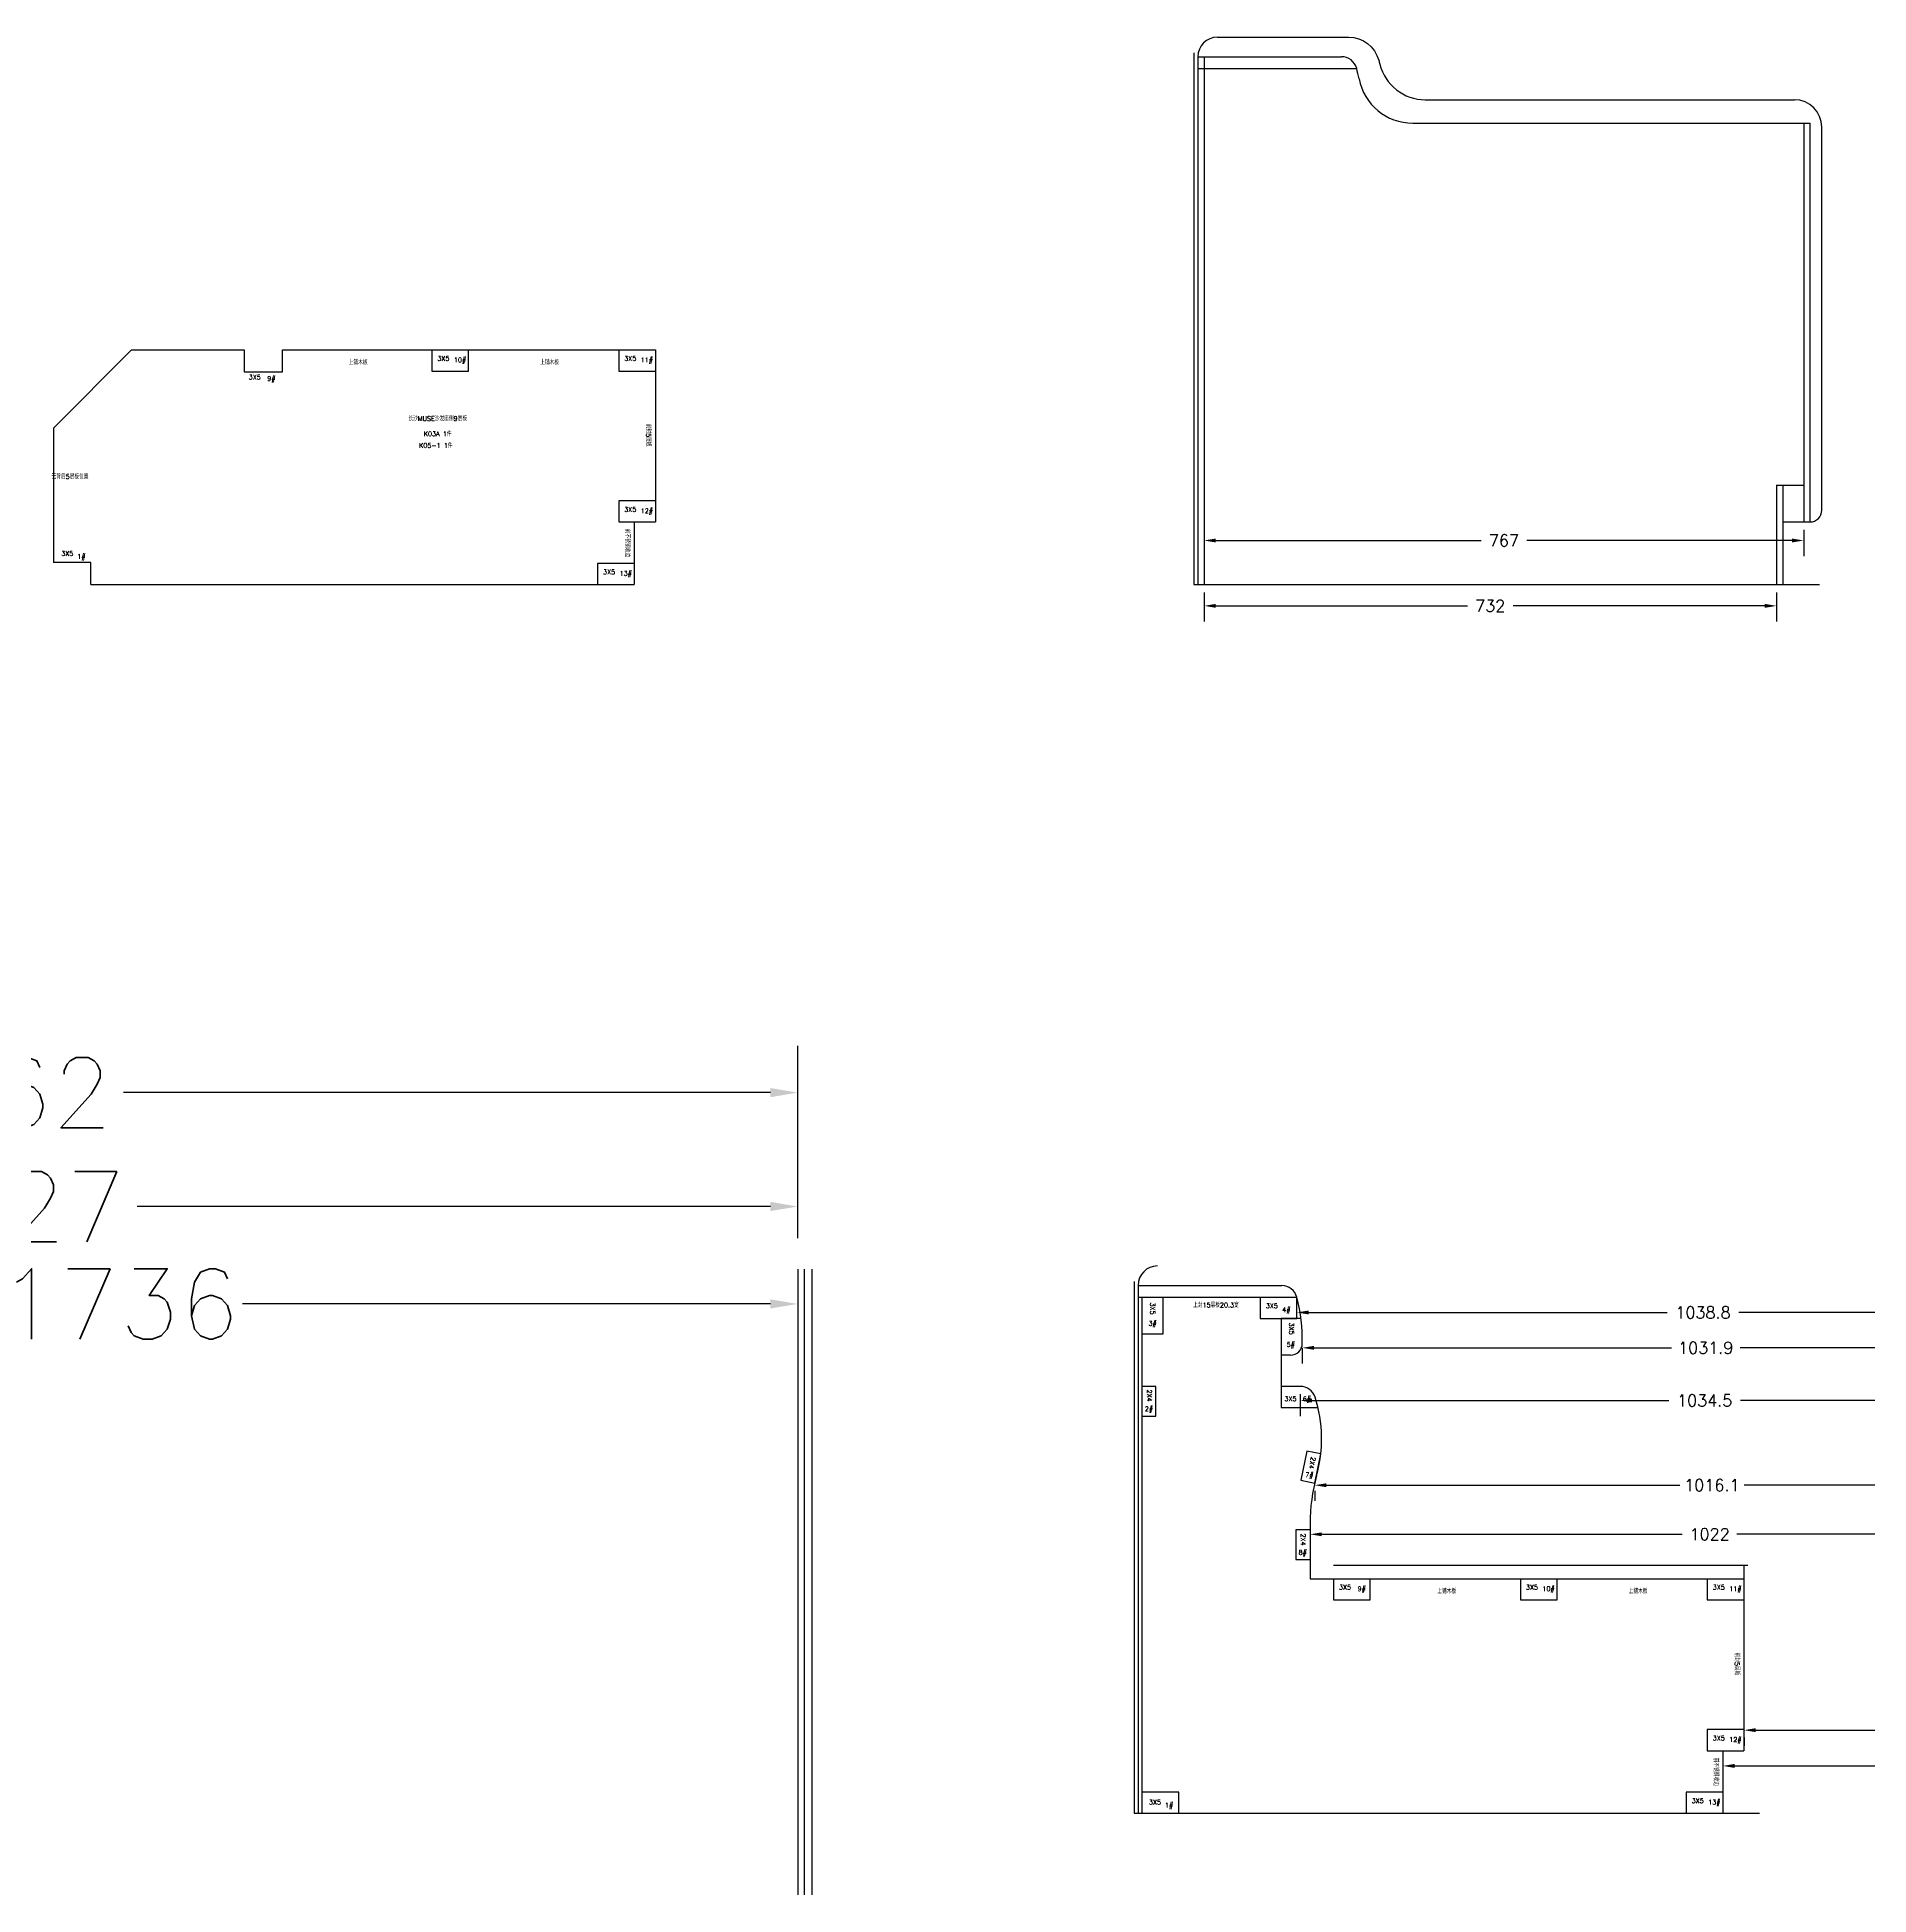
# Model space of a CAD drawing. Header units: millimetres. Extents: x 1211946 to 1266258, y -418433 to -400124.
# Drawn here: x 1243901 to 1246243, y -406155 to -403779 of the extents above; entities that cross this region are included whole.
import ezdxf

# ---------------------------------------------------------------- set-up
doc = ezdxf.new("R2010")
doc.units = ezdxf.units.MM
doc.header["$LTSCALE"] = 5
doc.header["$PDMODE"] = 35
doc.header["$PDSIZE"] = 3
doc.layers.add('缝头内线', color=1, linetype='Continuous')
doc.styles.add('SIMPLEX', font='simplex.shx', dxfattribs={"bigfont": 'gbcbig.shx'})
doc.dimstyles.new('25', dxfattribs={"dimtxt": 15, "dimasz": 15, "dimexe": 20, "dimexo": 10, "dimgap": 10, "dimtad": 0, "dimdec": 1, "dimzin": 12, "dimdsep": 46, "dimtxsty": 'SIMPLEX', "dimcen": 50, "dimclrd": 256, "dimclre": 256, "dimclrt": 3, "dimazin": 3, "dimtfac": 1, "dimtdec": 1, "dimtmove": 1, "dimatfit": 3, "dimfxl": 0, "dimlwd": -1, "dimlwe": -1, "dimarcsym": 0})
doc.dimstyles.new('90', dxfattribs={"dimtxt": 90, "dimasz": 35, "dimexe": 60, "dimexo": 40, "dimgap": 10, "dimtad": 0, "dimdec": 1, "dimzin": 12, "dimdsep": 46, "dimtxsty": 'SIMPLEX', "dimcen": 50, "dimclrd": 256, "dimclre": 256, "dimclrt": 3, "dimazin": 3, "dimtfac": 1, "dimtdec": 1, "dimtmove": 1, "dimatfit": 3, "dimfxl": 0, "dimlwd": -1, "dimlwe": -1, "dimarcsym": 0})

# ---------------------------------------------------------------- blocks, each defined once
blk = doc.blocks.new('*D41')
at = {"transparency": 16777216}
for p, q in [((1243137.5, -405395.2), (1243137.5, -405459.5)), ((1243172.5, -405399.5), (1243847.6, -405399.5)), ((1244838.5, -405399.5), (1244163.3, -405399.5)), ((1244873.5, -405395.2), (1244873.5, -405459.5))]:
    blk.add_line(p, q, dxfattribs=at)
for points in [[(1243172.5, -405393.6), (1243172.5, -405405.3), (1243137.5, -405399.5)], [(1244838.5, -405393.6), (1244838.5, -405405.3), (1244873.5, -405399.5)]]:
    blk.add_solid(points, dxfattribs=at)
at = {"layer": 'Defpoints', "color": 0, "transparency": 16777216}
for p in [(1243137.5, -405355.2), (1244873.5, -405355.2), (1244873.5, -405399.5)]:
    blk.add_point(p, dxfattribs=at)
at = {"color": 3, "transparency": 16777216, "insert": (1244005.5, -405399.5), "char_height": 90, "attachment_point": 5, "style": 'SIMPLEX'}
blk.add_mtext('1736', dxfattribs=at)
blk = doc.blocks.new('*D42')
at = {"transparency": 16777216}
for p, q in [((1242846.5, -405315.2), (1242846.5, -405214.9)), ((1244873.5, -405315.2), (1244873.5, -405214.9)), ((1242881.5, -405274.9), (1243691.4, -405274.9)), ((1244838.5, -405274.9), (1244028.6, -405274.9))]:
    blk.add_line(p, q, dxfattribs=at)
for points in [[(1242881.5, -405269), (1242881.5, -405280.7), (1242846.5, -405274.9)], [(1244838.5, -405269), (1244838.5, -405280.7), (1244873.5, -405274.9)]]:
    blk.add_solid(points, dxfattribs=at)
at = {"layer": 'Defpoints', "color": 0, "transparency": 16777216}
for p in [(1244873.5, -405274.9), (1242846.5, -405355.2), (1244873.5, -405355.2)]:
    blk.add_point(p, dxfattribs=at)
at = {"color": 3, "transparency": 16777216, "insert": (1243860, -405274.9), "char_height": 90, "attachment_point": 5, "style": 'SIMPLEX'}
blk.add_mtext('2027', dxfattribs=at)
blk = doc.blocks.new('*D43')
at = {"transparency": 16777216}
for p, q in [((1242811.5, -405315.2), (1242811.5, -405069.2)), ((1244873.5, -405315.2), (1244873.5, -405069.2)), ((1242846.5, -405129.2), (1243673.9, -405129.2)), ((1244838.5, -405129.2), (1244011.1, -405129.2))]:
    blk.add_line(p, q, dxfattribs=at)
for points in [[(1242846.5, -405123.4), (1242846.5, -405135.1), (1242811.5, -405129.2)], [(1244838.5, -405123.4), (1244838.5, -405135.1), (1244873.5, -405129.2)]]:
    blk.add_solid(points, dxfattribs=at)
at = {"layer": 'Defpoints', "color": 0, "transparency": 16777216}
for p in [(1244873.5, -405129.2), (1242811.5, -405355.2), (1244873.5, -405355.2)]:
    blk.add_point(p, dxfattribs=at)
at = {"color": 3, "transparency": 16777216, "insert": (1243842.5, -405129.2), "char_height": 90, "attachment_point": 5, "style": 'SIMPLEX'}
blk.add_mtext('2062', dxfattribs=at)
blk = doc.blocks.new('*D30')
at = {"transparency": 16777216}
for p, q in [((1246056.7, -405980.9), (1246056.7, -406010.3)), ((1246550.7, -405980.9), (1246550.7, -406010.3)), ((1246071.7, -405990.3), (1246274, -405990.3)), ((1246535.7, -405990.3), (1246333.3, -405990.3))]:
    blk.add_line(p, q, dxfattribs=at)
for points in [[(1246071.7, -405987.8), (1246071.7, -405992.8), (1246056.7, -405990.3)], [(1246535.7, -405987.8), (1246535.7, -405992.8), (1246550.7, -405990.3)]]:
    blk.add_solid(points, dxfattribs=at)
at = {"layer": 'Defpoints', "color": 0, "transparency": 16777216}
for p in [(1246056.7, -405970.9), (1246550.7, -405970.9), (1246550.7, -405990.3)]:
    blk.add_point(p, dxfattribs=at)
at = {"color": 3, "transparency": 16777216, "insert": (1246303.7, -405990.3), "char_height": 15, "attachment_point": 5, "style": 'SIMPLEX'}
blk.add_mtext('494', dxfattribs=at)
blk = doc.blocks.new('*D31')
at = {"transparency": 16777216}
for p, q in [((1246083.7, -405953.9), (1246083.7, -405964.6)), ((1246098.7, -405944.6), (1246287.9, -405944.6)), ((1246535.7, -405944.6), (1246346.4, -405944.6)), ((1246550.7, -405953.9), (1246550.7, -405964.6))]:
    blk.add_line(p, q, dxfattribs=at)
for points in [[(1246098.7, -405942.1), (1246098.7, -405947.1), (1246083.7, -405944.6)], [(1246535.7, -405942.1), (1246535.7, -405947.1), (1246550.7, -405944.6)]]:
    blk.add_solid(points, dxfattribs=at)
at = {"layer": 'Defpoints', "color": 0, "transparency": 16777216}
for p in [(1246083.7, -405943.9), (1246550.7, -405943.9), (1246550.7, -405944.6)]:
    blk.add_point(p, dxfattribs=at)
at = {"color": 3, "transparency": 16777216, "insert": (1246317.2, -405944.6), "char_height": 15, "attachment_point": 5, "style": 'SIMPLEX'}
blk.add_mtext('467', dxfattribs=at)
blk = doc.blocks.new('*D32')
at = {"transparency": 16777216}
for p, q in [((1245543.7, -405694.1), (1246004.7, -405694.1)), ((1246535.7, -405694.1), (1246074.7, -405694.1)), ((1245528.7, -405698.5), (1245528.7, -405714.1)), ((1246550.7, -405698.5), (1246550.7, -405714.1))]:
    blk.add_line(p, q, dxfattribs=at)
for points in [[(1245543.7, -405691.6), (1245543.7, -405696.6), (1245528.7, -405694.1)], [(1246535.7, -405691.6), (1246535.7, -405696.6), (1246550.7, -405694.1)]]:
    blk.add_solid(points, dxfattribs=at)
at = {"layer": 'Defpoints', "color": 0, "transparency": 16777216}
for p in [(1245528.7, -405688.5), (1246550.7, -405688.5), (1246550.7, -405694.1)]:
    blk.add_point(p, dxfattribs=at)
at = {"color": 3, "transparency": 16777216, "insert": (1246039.7, -405694.1), "char_height": 15, "attachment_point": 5, "style": 'SIMPLEX'}
blk.add_mtext('1022', dxfattribs=at)
blk = doc.blocks.new('*D33')
at = {"transparency": 16777216}
for p, q in [((1245534.6, -405638.6), (1245534.6, -405651.3)), ((1245549.6, -405631.3), (1246001.6, -405631.3)), ((1246535.7, -405631.3), (1246083.7, -405631.3)), ((1246550.7, -405638.6), (1246550.7, -405651.3))]:
    blk.add_line(p, q, dxfattribs=at)
for points in [[(1245549.6, -405628.8), (1245549.6, -405633.8), (1245534.6, -405631.3)], [(1246535.7, -405628.8), (1246535.7, -405633.8), (1246550.7, -405631.3)]]:
    blk.add_solid(points, dxfattribs=at)
at = {"layer": 'Defpoints', "color": 0, "transparency": 16777216}
for p in [(1245534.6, -405628.6), (1246550.7, -405628.6), (1246550.7, -405631.3)]:
    blk.add_point(p, dxfattribs=at)
at = {"color": 3, "transparency": 16777216, "insert": (1246042.6, -405631.3), "char_height": 15, "attachment_point": 5, "style": 'SIMPLEX'}
blk.add_mtext('1016.1', dxfattribs=at)
blk = doc.blocks.new('*D34')
at = {"transparency": 16777216}
for p, q in [((1245516.1, -405514.9), (1245516.1, -405543)), ((1245531.1, -405523), (1245987.7, -405523)), ((1246535.7, -405523), (1246079.1, -405523)), ((1246550.7, -405514.9), (1246550.7, -405543))]:
    blk.add_line(p, q, dxfattribs=at)
for points in [[(1245531.1, -405520.5), (1245531.1, -405525.5), (1245516.1, -405523)], [(1246535.7, -405520.5), (1246535.7, -405525.5), (1246550.7, -405523)]]:
    blk.add_solid(points, dxfattribs=at)
at = {"layer": 'Defpoints', "color": 0, "transparency": 16777216}
for p in [(1245516.1, -405504.9), (1246550.7, -405504.9), (1246550.7, -405523)]:
    blk.add_point(p, dxfattribs=at)
at = {"color": 3, "transparency": 16777216, "insert": (1246033.4, -405523), "char_height": 15, "attachment_point": 5, "style": 'SIMPLEX'}
blk.add_mtext('1034.5', dxfattribs=at)
blk = doc.blocks.new('*D35')
at = {"transparency": 16777216}
for p, q in [((1245518.8, -405455.9), (1245518.8, -405475.6)), ((1245533.8, -405455.6), (1245990.8, -405455.6)), ((1246535.7, -405455.6), (1246078.7, -405455.6)), ((1246550.7, -405455.9), (1246550.7, -405475.6))]:
    blk.add_line(p, q, dxfattribs=at)
for points in [[(1245533.8, -405453.1), (1245533.8, -405458.1), (1245518.8, -405455.6)], [(1246535.7, -405453.1), (1246535.7, -405458.1), (1246550.7, -405455.6)]]:
    blk.add_solid(points, dxfattribs=at)
at = {"layer": 'Defpoints', "color": 0, "transparency": 16777216}
for p in [(1245518.8, -405445.9), (1246550.7, -405445.9), (1246550.7, -405455.6)]:
    blk.add_point(p, dxfattribs=at)
at = {"color": 3, "transparency": 16777216, "insert": (1246034.7, -405455.6), "char_height": 15, "attachment_point": 5, "style": 'SIMPLEX'}
blk.add_mtext('1031.9', dxfattribs=at)
blk = doc.blocks.new('*D36')
at = {"transparency": 16777216}
for p, q in [((1245511.8, -405407.9), (1245511.8, -405390.4)), ((1245526.8, -405410.4), (1245985.5, -405410.4)), ((1246535.7, -405410.4), (1246077, -405410.4)), ((1246550.7, -405407.9), (1246550.7, -405390.4))]:
    blk.add_line(p, q, dxfattribs=at)
for points in [[(1245526.8, -405407.9), (1245526.8, -405412.9), (1245511.8, -405410.4)], [(1246535.7, -405407.9), (1246535.7, -405412.9), (1246550.7, -405410.4)]]:
    blk.add_solid(points, dxfattribs=at)
at = {"layer": 'Defpoints', "color": 0, "transparency": 16777216}
for p in [(1246550.7, -405410.4), (1245511.8, -405417.9), (1246550.7, -405417.9)]:
    blk.add_point(p, dxfattribs=at)
at = {"color": 3, "transparency": 16777216, "insert": (1246031.2, -405410.4), "char_height": 15, "attachment_point": 5, "style": 'SIMPLEX'}
blk.add_mtext('1038.8', dxfattribs=at)
blk = doc.blocks.new('*D58')
at = {"transparency": 16777216}
for p, q in [((1245393.1, -404489.4), (1245393.1, -404526.7)), ((1245408.1, -404506.7), (1245729.9, -404506.7)), ((1246110.1, -404506.7), (1245788.4, -404506.7)), ((1246125.1, -404489.4), (1246125.1, -404526.7))]:
    blk.add_line(p, q, dxfattribs=at)
for points in [[(1245408.1, -404504.2), (1245408.1, -404509.2), (1245393.1, -404506.7)], [(1246110.1, -404504.2), (1246110.1, -404509.2), (1246125.1, -404506.7)]]:
    blk.add_solid(points, dxfattribs=at)
at = {"layer": 'Defpoints', "color": 0, "transparency": 16777216}
for p in [(1245393.1, -404479.4), (1246125.1, -404479.4), (1245393.1, -404506.7)]:
    blk.add_point(p, dxfattribs=at)
at = {"color": 3, "transparency": 16777216, "insert": (1245759.1, -404506.7), "char_height": 15, "attachment_point": 5, "style": 'SIMPLEX'}
blk.add_mtext('732', dxfattribs=at)
blk = doc.blocks.new('*D59')
at = {"transparency": 16777216}
for p, q in [((1245393.1, -404409.4), (1245393.1, -404443.1)), ((1246160.1, -404409.4), (1246160.1, -404443.1)), ((1245408.1, -404423.1), (1245747.4, -404423.1)), ((1246145.1, -404423.1), (1245805.9, -404423.1))]:
    blk.add_line(p, q, dxfattribs=at)
for points in [[(1245408.1, -404420.6), (1245408.1, -404425.6), (1245393.1, -404423.1)], [(1246145.1, -404420.6), (1246145.1, -404425.6), (1246160.1, -404423.1)]]:
    blk.add_solid(points, dxfattribs=at)
at = {"layer": 'Defpoints', "color": 0, "transparency": 16777216}
for p in [(1245393.1, -404399.4), (1246160.1, -404399.4), (1245393.1, -404423.1)]:
    blk.add_point(p, dxfattribs=at)
at = {"color": 3, "transparency": 16777216, "insert": (1245776.6, -404423.1), "char_height": 15, "attachment_point": 5, "style": 'SIMPLEX'}
blk.add_mtext('767', dxfattribs=at)

msp = doc.modelspace()

# ---------------------------------------------------------------- linework, layer by layer
for p, q in [((1245380.15, -403799.37), (1245380.15, -404479.37)), ((1245385.15, -403804.37), (1245568.94, -403804.37)), ((1245385.15, -403819.37), (1245588.3, -403819.37)), ((1245660.03, -403889.37), (1246168.15, -403889.37)), ((1244021.46, -404179.37), (1243921.46, -404279.37)), ((1244021.46, -404179.37), (1244165.46, -404179.37)), ((1244214.46, -404179.37), (1244691.46, -404179.37)), ((1244691.46, -404179.37), (1244691.46, -404399.37)), ((1243921.46, -404279.37), (1243921.46, -404451.37)), ((1246125.15, -404352.37), (1246160.15, -404352.37)), ((1244664.46, -404399.37), (1244691.46, -404399.37)), ((1244664.46, -404399.37), (1244664.46, -404479.37)), ((1246133.15, -404399.37), (1246168.15, -404399.37)), ((1243969.46, -404479.37), (1244664.46, -404479.37)), ((1245380.15, -404479.37), (1246180.15, -404479.37)), ((1245303.66, -405370.91), (1245303.66, -406050.91)), ((1245308.66, -405375.91), (1245492.45, -405375.91)), ((1245308.66, -405375.91), (1245308.66, -406050.91)), ((1245308.66, -405390.91), (1245511.82, -405390.91)), ((1245503.76, -405464.91), (1245491.8, -405464.91)), ((1245491.8, -405464.91), (1245491.8, -405504.91)), ((1245516.13, -405504.91), (1245491.8, -405504.91)), ((1245528.66, -405680.5), (1245528.66, -405750.91)), ((1246088.66, -405733.91), (1245558.66, -405733.91)), ((1246083.66, -405733.91), (1246083.66, -405970.91)), ((1245528.66, -405750.91), (1246083.66, -405750.91)), ((1246056.66, -405970.91), (1246083.66, -405970.91)), ((1246056.66, -405970.91), (1246056.66, -406050.91)), ((1245303.66, -406050.91), (1246103.66, -406050.91))]:
    msp.add_line(p, q)
at = {"color": 6}
for p, q in [((1245385.15, -403804.37), (1245385.15, -404479.37)), ((1245393.15, -403804.37), (1245393.15, -404479.37)), ((1246160.15, -403889.37), (1246160.15, -404399.37)), ((1246168.15, -404399.37), (1246168.15, -403889.37)), ((1246125.15, -404352.37), (1246125.15, -404479.37)), ((1246133.15, -404352.37), (1246133.15, -404479.37)), ((1244873.49, -405355.21), (1244873.49, -406155.21)), ((1244881.49, -405355.21), (1244881.49, -406155.21))]:
    msp.add_line(p, q, dxfattribs=at)
at = {"color": 4}
msp.add_line((1244891.49, -405355.21), (1244891.49, -406155.21), dxfattribs=at)
for points in [[(1244165.46, -404179.37), (1244165.46, -404207.37), (1244214.46, -404207.37), (1244214.46, -404179.37)], [(1243969.46, -404479.37), (1243969.46, -404451.37), (1243921.46, -404451.37)]]:
    msp.add_lwpolyline(points)
for centre, radius, start, end in [((1245568.94, -403824.37), 20, 14.47573, 90), ((1245375.29, -403874.36), 220, 10.93145, 14.47573), ((1245660.03, -403819.37), 70, 190.93145, 270), ((1245492.45, -405395.91), 20, 14.47573, 90), ((1245298.8, -405445.91), 220, 358.88028, 14.47573), ((1245503.76, -405449.91), 15, 270, 358.88028), ((1245516.13, -405524.91), 20, 17.69602, 90), ((1245368.46, -405572.03), 175, 344.46426, 17.69602), ((1245758.66, -405680.5), 230, 164.46426, 180)]:
    msp.add_arc(centre, radius, start, end)
at = {"layer": '缝头内线', "color": 1, "ltscale": 2}
msp.add_line((1246183.15, -404384.37), (1246183.15, -403894.37), dxfattribs=at)
at = {"layer": '缝头内线', "color": 1}
msp.add_line((1245313.66, -405390.91), (1245313.66, -406050.91), dxfattribs=at)
at = {"layer": '缝头内线', "color": 1, "ltscale": 2}
msp.add_lwpolyline([(1245410.15, -403779.37), (1245577.96, -403779.37, -0.3385717), (1245616.56, -403808.89, -0.0051564), (1245617.86, -403813.88, 0.3443293), (1245676.08, -403859.37), (1246148.15, -403859.37)], format="xyb", dxfattribs=at)
at = {"layer": '缝头内线', "color": 1}
for points in [[(1244405.46, -404179.37), (1244405.46, -404206.37), (1244452.46, -404206.37), (1244452.46, -404179.37)], [(1244644.46, -404179.37), (1244644.46, -404206.37), (1244691.46, -404206.37)], [(1244691.46, -404372.37), (1244644.46, -404372.37), (1244644.46, -404399.37), (1244664.46, -404399.37)], [(1244664.46, -404452.37), (1244617.46, -404452.37), (1244617.46, -404479.37)], [(1245313.66, -405437.91), (1245340.66, -405437.91), (1245340.66, -405390.91)], [(1245464.82, -405390.91), (1245464.82, -405417.91), (1245511.82, -405417.91), (1245511.82, -405390.91)], [(1245517.01, -405417.91), (1245491.8, -405417.91), (1245491.8, -405464.91)], [(1245313.66, -405542.91), (1245331.66, -405542.91), (1245331.66, -405504.91), (1245313.66, -405504.91)], [(1245491.8, -405504.91), (1245491.8, -405531.91), (1245538.8, -405531.91)], [(1245528.66, -405688.5), (1245510.66, -405688.5), (1245510.66, -405726.5), (1245528.66, -405726.5)], [(1245558.66, -405750.91), (1245558.66, -405777.91), (1245605.66, -405777.91), (1245605.66, -405750.91)], [(1245797.66, -405750.91), (1245797.66, -405777.91), (1245844.66, -405777.91), (1245844.66, -405750.91)], [(1246036.66, -405750.91), (1246036.66, -405777.91), (1246083.66, -405777.91)], [(1246083.66, -405943.91), (1246036.66, -405943.91), (1246036.66, -405970.91), (1246056.66, -405970.91)], [(1245360.66, -406050.91), (1245360.66, -406023.91), (1245313.66, -406023.91)], [(1246056.66, -406023.91), (1246009.66, -406023.91), (1246009.66, -406050.91)]]:
    msp.add_lwpolyline(points, dxfattribs=at)
msp.add_lwpolyline([(1245516.98, -405624.9), (1245534.6, -405628.59), (1245542.38, -405591.4), (1245524.77, -405587.71)], close=True, dxfattribs=at)
at = {"layer": '缝头内线', "color": 1, "ltscale": 2}
for centre, radius, start, end in [((1245410.15, -403804.37), 25, 90, 180), ((1246148.15, -403894.37), 35, 0, 90), ((1246168.15, -404384.37), 15, 270, 0), ((1245333.66, -405375.91), 25, 90, 180)]:
    msp.add_arc(centre, radius, start, end, dxfattribs=at)

# ---------------------------------------------------------------- texts
at = {"color": 1, "char_height": 6, "attachment_point": 5, "style": 'SIMPLEX'}
for s, insert in [('上铺木板', (1244311.29, -404195.3)), ('3X5', (1244420.25, -404190.27)), ('10#', (1244441.53, -404193.14)), ('上铺木板', (1244556.04, -404195.3)), ('3X5', (1244659.25, -404190.27)), ('11#', (1244680.53, -404193.14)), ('3X5', (1244179.02, -404214.23)), ('9#', (1244200.29, -404217.1)), ('长沙MUSE沙发座侧9层板', (1244413.04, -404267.25)), ('K03A 1件', (1244413, -404286.72)), ('K05-1 1件', (1244410.58, -404301.6)), ('无背后5层板位置', (1243942.76, -404341.47)), ('3X5', (1244659.25, -404383.27)), ('12#', (1244680.53, -404386.14)), ('3X5', (1243939.27, -404439.76)), ('1#', (1243957.36, -404444.6)), ('3X5', (1244632.25, -404463.27)), ('13#', (1244653.53, -404466.14)), ('上封15层板20.3宽', (1245408.32, -405401.06)), ('3X5', (1245479.81, -405401.96)), ('4#', (1245498.54, -405407.88)), ('3#', (1245327.32, -405425.4)), ('5#', (1245504.08, -405452.35)), ('2#', (1245322.67, -405534.66)), ('3X5', (1245503.62, -405520.72)), ('6#', (1245524.55, -405521.86)), ('8#', (1245519.29, -405718.29)), ('3X5', (1245573.46, -405761.81)), ('9#', (1245594.73, -405764.68)), ('上铺木板', (1245703.49, -405766.85)), ('3X5', (1245812.46, -405761.81)), ('10#', (1245833.73, -405764.68)), ('上铺木板', (1245948.25, -405766.85)), ('3X5', (1246051.46, -405761.81)), ('11#', (1246072.73, -405764.68)), ('3X5', (1246051.46, -405954.81)), ('12#', (1246072.73, -405957.68)), ('3X5', (1245330.36, -406036.69)), ('1#', (1245348.46, -406041.53)), ('3X5', (1246024.46, -406034.81)), ('13#', (1246045.73, -406037.68))]:
    msp.add_mtext(s, dxfattribs=dict(at, insert=insert))
for s, insert, rotation in [('前封5层板', (1244682.52, -404288.38), 270), ('前不锈钢收边', (1244655.54, -404426.27), 270), ('3X5', (1245327.4, -405405.38), 270), ('3X5', (1245505.13, -405431.03), 270), ('2X4', (1245323.24, -405516.73), 270), ('2X4', (1245531.55, -405602.83), 258.17512), ('7#', (1245527.89, -405619.18), 357.47789), ('2X4', (1245519.97, -405700.81), 270), ('前封5层板', (1246074.72, -405859.93), 270), ('前不锈钢收边', (1246047.75, -405997.82), 270)]:
    msp.add_mtext(s, dxfattribs=dict(at, insert=insert, rotation=rotation))

# ---------------------------------------------------------------- dimensions: what is measured, and where the dimension line sits
for base, p1, p2, dimstyle, picture, middle in [((1245393.15, -404423.14), (1246160.15, -404399.37), (1245393.15, -404399.37), '25', '*D59', (1245776.65, -404423.14)), ((1245393.15, -404506.74), (1246125.15, -404479.37), (1245393.15, -404479.37), '25', '*D58', (1245759.15, -404506.74)), ((1244873.49, -405129.25), (1242811.49, -405355.21), (1244873.49, -405355.21), '90', '*D43', (1243842.49, -405129.25)), ((1244873.49, -405274.88), (1242846.49, -405355.21), (1244873.49, -405355.21), '90', '*D42', (1243859.99, -405274.88)), ((1244873.49, -405399.48), (1243137.49, -405355.21), (1244873.49, -405355.21), '90', '*D41', (1244005.49, -405399.48)), ((1246550.66, -405410.41), (1245511.82, -405417.91), (1246550.66, -405417.91), '25', '*D36', (1246031.24, -405410.41)), ((1246550.66, -405455.65), (1245518.8, -405445.91), (1246550.66, -405445.91), '25', '*D35', (1246034.73, -405455.65)), ((1246550.66, -405523.03), (1245516.13, -405504.91), (1246550.66, -405504.91), '25', '*D34', (1246033.39, -405523.03)), ((1246550.66, -405631.27), (1245534.6, -405628.59), (1246550.66, -405628.59), '25', '*D33', (1246042.63, -405631.27)), ((1246550.66, -405694.13), (1245528.66, -405688.5), (1246550.66, -405688.5), '25', '*D32', (1246039.66, -405694.13)), ((1246550.66, -405944.63), (1246083.66, -405943.91), (1246550.66, -405943.91), '25', '*D31', (1246317.16, -405944.63)), ((1246550.66, -405990.31), (1246056.66, -405970.91), (1246550.66, -405970.91), '25', '*D30', (1246303.66, -405990.31))]:
    dim = msp.add_linear_dim(base=base, p1=p1, p2=p2, dimstyle=dimstyle)
    dim.commit()
    dim.dimension.update_dxf_attribs({"geometry": picture, "text_midpoint": middle})

doc.saveas('drawing.dxf')
